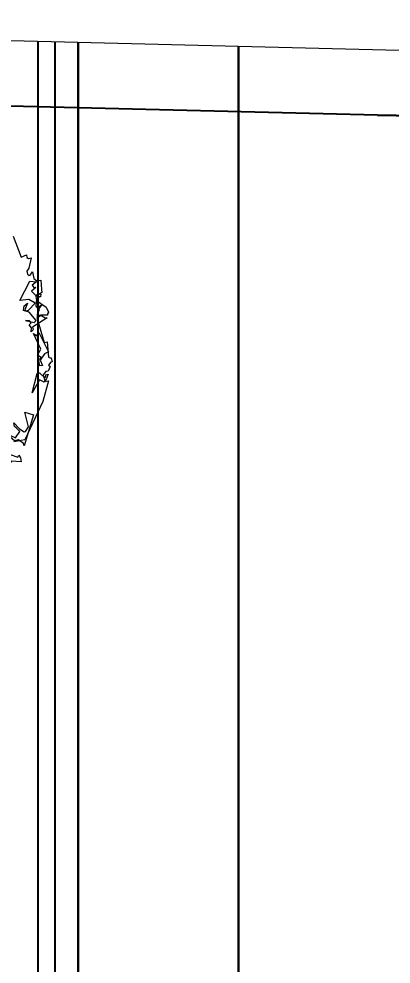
# Model space of a CAD drawing. Header units: millimetres. Extents: x 1418 to 1811, y 1796 to 1956.
# Drawn here: x 1473.708 to 1475.236, y 1887.815 to 1891.695 of the extents above; entities that cross this region are included whole.
import ezdxf

# ---------------------------------------------------------------- set-up
doc = ezdxf.new("R2010")
doc.units = ezdxf.units.MM
for name, color, linetype, lineweight in [('ARBRE', 251, 'Continuous', 13), ('LIMAMARROMENOS', 252, 'Continuous', 30), ('PA6_TERRENO', 6, 'Continuous', 18), ('PA6_TEXTO', 3, 'Continuous', 18), ('pisoexterno_ultrafino', 9, 'Continuous', 30)]:
    doc.layers.add(name, color=color, linetype=linetype, lineweight=lineweight)
doc.layers.add('VEGETAIS', color=3, linetype='Continuous')
doc.styles.add('200 Médio', font='arial.ttf', dxfattribs={"height": 0.75})
doc.styles.add('ARIAL', font='ARIAL', dxfattribs={"height": 0.2})
doc.dimstyles.new('AQ250', dxfattribs={"dimscale": 10, "dimtxt": 0.05, "dimasz": 0.03, "dimexe": 0.03, "dimexo": 0.025, "dimgap": 0.025, "dimtad": 1, "dimzin": 0, "dimdsep": 46, "dimtxsty": 'ARIAL', "dimblk": 'ARCHTICK', "dimcen": 0.09, "dimdle": 0.03, "dimclrt": 7, "dimadec": 0, "dimazin": 0, "dimtfac": 1, "dimtix": 1, "dimtmove": 2, "dimatfit": 3, "dimldrblk": 'OPEN90', "dimfxl": 1, "dimtvp": 1, "dimtolj": 1, "dimtzin": 0, "dimarcsym": 0})

# ---------------------------------------------------------------- blocks, each defined once
blk = doc.blocks.new('_ArchTick')
at = {"color": 0, "linetype": 'ByBlock', "const_width": 0.15}
blk.add_lwpolyline([(-0.5, -0.5), (0.5, 0.5)], dxfattribs=at)
blk = doc.blocks.new('*D8')
at = {"layer": 'Defpoints', "color": 0, "transparency": 16777216}
for p in [(1464.4823, 1893.2522), (1464.4477, 1891.8309), (1525.828, 1890.3369)]:
    blk.add_point(p, dxfattribs=at)
at = {"layer": 'PA6_TEXTO', "color": 0, "lineweight": -2, "transparency": 16777216}
for p, q in [((1464.4538, 1892.0808), (1464.4896, 1893.5521)), ((1526.1625, 1891.7509), (1464.1824, 1893.2595)), ((1525.8341, 1890.5868), (1525.8699, 1892.0581))]:
    blk.add_line(p, q, dxfattribs=at)
at = {"layer": 'PA6_TEXTO', "color": 0, "lineweight": -2, "transparency": 16777216, "xscale": 0.3, "yscale": 0.3, "zscale": 0.3}
for p, rotation in [((1464.4823, 1893.2522), 178.6056793841393), ((1525.8626, 1891.7582), 358.6056793841393)]:
    blk.add_blockref('_ArchTick', p, dxfattribs=dict(at, rotation=rotation))
at = {"layer": 'PA6_TEXTO', "color": 7, "transparency": 16777216, "insert": (1495.1879, 1893.138), "char_height": 0.75, "attachment_point": 5, "rotation": 358.6057, "style": '200 Médio'}
blk.add_mtext('\\A1;61.40', dxfattribs=at)
blk = doc.blocks.new('_Open90')
at = {"color": 0, "linetype": 'ByBlock', "lineweight": -2}
for p, q in [((-0.5, 0.5), (0, 0)), ((0, 0), (-1, 0)), ((0, 0), (-0.5, -0.5))]:
    blk.add_line(p, q, dxfattribs=at)
blk = doc.blocks.new('WMF26', base_point=(0, 0.001))
at = {"color": 85}
blk.add_lwpolyline([(0.825, -8.181), (0.724, -7.621), (0.585, -7.658), (0.585, -7.592), (0.548, -7.556), (0.476, -7.556), (0.585, -7.308), (0.65, -7.243), (0.65, -7.17), (0.621, -7.133), (0.585, -7.133), (0.512, -7.206), (0.512, -7.032), (0.446, -6.959), (0.338, -6.959), (0.374, -6.719), (0.374, -6.646), (0.476, -6.61), (0.512, -6.61), (0.548, -6.573), (0.548, -6.471), (0.338, -6.26), (0.301, -6.122), (0.338, -6.085), (0.338, -6.049), (0.512, -6.085), (0.585, -6.085), (0.621, -6.049), (0.548, -5.387), (0.476, -5.387), (0.512, -5.002), (0.476, -4.972), (0.446, -4.972), (0.446, -4.863), (0.476, -4.863), (0.548, -4.797), (0.512, -4.761), (0.585, -4.652), (0.65, -4.652), (0.724, -4.587), (0.724, -4.448), (0.687, -4.412), (0.621, -4.412), (0.861, -3.924), (1.494, -3.051), (1.771, -3.051)], dxfattribs=at)
at = {"color": 63}
for points in [[(2.033, -2.618), (1.923, -2.756), (1.75, -2.654), (1.712, -2.691), (1.684, -2.618), (1.684, -2.516), (1.923, -2.582), (1.996, -2.516), (1.996, -2.379), (2.062, -2.379), (2.033, -2.618), (2.033, -2.618)], [(1.647, -3.076), (1.75, -3.076), (1.959, -3.316), (1.712, -3.143), (1.574, -3.28), (1.647, -3.39), (1.684, -3.426), (1.684, -3.527), (1.574, -3.353), (1.472, -3.251), (1.436, -3.251), (1.335, -3.353), (1.363, -3.739), (1.16, -3.63), (1.538, -2.902), (1.538, -2.967), (1.647, -3.076), (1.647, -3.076)], [(0.811, -4.648), (0.701, -4.503), (0.664, -4.54), (0.664, -4.576), (0.599, -4.576), (0.664, -4.474), (0.738, -4.401), (0.84, -4.474), (1.087, -4.19), (0.876, -4.648), (0.811, -4.648), (0.811, -4.648)], [(0.774, -4.998), (0.738, -4.998), (0.701, -5.027), (0.774, -5.1), (0.664, -5.237), (0.774, -5.659), (0.701, -5.587), (0.636, -5.659), (0.49, -5.136), (0.599, -5.1), (0.738, -4.961), (0.701, -4.823), (0.774, -4.823), (0.774, -4.998), (0.774, -4.998)], [(0.582, -6.871), (0.548, -6.807), (0.504, -6.794), (0.624, -6.729), (0.535, -6.601), (0.429, -6.618), (0.405, -6.61), (0.426, -6.542), (0.45, -6.549), (0.538, -6.501), (0.588, -6.335), (0.554, -6.272), (0.432, -6.341), (0.54, -6.246), (0.524, -6.215), (0.602, -6.111), (0.573, -6.049), (0.51, -6.083), (0.408, -5.999), (0.364, -5.986), (0.768, -5.826), (0.764, -5.75), (0.827, -5.716), (0.799, -5.813), (0.846, -5.902), (0.783, -5.936), (0.818, -5.995), (0.911, -6.023), (0.709, -5.935), (0.645, -5.969), (0.78, -6.212), (0.914, -6.279), (0.878, -6.396), (0.784, -6.447), (0.882, -6.296), (0.865, -6.264), (0.79, -6.268), (0.592, -6.41), (0.732, -6.533), (0.961, -6.549), (0.622, -6.984), (0.461, -6.936), (0.582, -6.871), (0.582, -6.871)]]:
    blk.add_lwpolyline(points, dxfattribs=at)
blk = doc.blocks.new('T2_02')
at = {"xscale": 0.3499999999999943, "yscale": 0.3499999999999943, "zscale": 0.3499999999999943}
blk.add_blockref('WMF26', (-2.2399, 1.997), dxfattribs=at)

msp = doc.modelspace()

# ---------------------------------------------------------------- linework, layer by layer
for p, q in [((1473.7878, 1884.6171), (1473.7878, 1891.6036)), ((1473.8579, 1884.6165), (1473.8579, 1891.6019))]:
    msp.add_line(p, q)
at = {"layer": 'LIMAMARROMENOS'}
for p, q in [((1473.9523, 1885.5702), (1473.9523, 1891.5996)), ((1474.6106, 1885.5256), (1474.6106, 1891.5835))]:
    msp.add_line(p, q, dxfattribs=at)
at = {"layer": 'PA6_TERRENO'}
msp.add_lwpolyline([(1525.828, 1890.3369), (1523.8608, 1810.3571), (1462.0087, 1808.5791), (1464.4477, 1891.8309)], close=True, dxfattribs=at)
at = {"layer": 'pisoexterno_ultrafino'}
msp.add_line((1522.7154, 1890.1436), (1475.18, 1891.3006), dxfattribs=at)
at = {"layer": 'VEGETAIS'}
msp.add_line((1475.18, 1891.3006), (1460.9734, 1891.6464), dxfattribs=at)

# ---------------------------------------------------------------- block references
at = {"layer": 'ARBRE', "xscale": 0.4621142716754233, "yscale": 0.4621142716754233, "zscale": 0.4621142716754233, "rotation": 190.6551472559353}
msp.add_blockref('T2_02', (1472.8731, 1890.2426), dxfattribs=at)

# ---------------------------------------------------------------- dimensions: what is measured, and where the dimension line sits
at = {"layer": 'PA6_TEXTO'}
dim = msp.add_aligned_dim(p1=(1525.828, 1890.3369), p2=(1464.4477, 1891.8309), distance=-1.4217, dimstyle='AQ250', override={"dimtxsty": '200 Médio'}, dxfattribs=at)
dim.commit()
dim.dimension.update_dxf_attribs({"geometry": '*D8', "text_midpoint": (1495.1879, 1893.138)})

doc.saveas('drawing.dxf')
